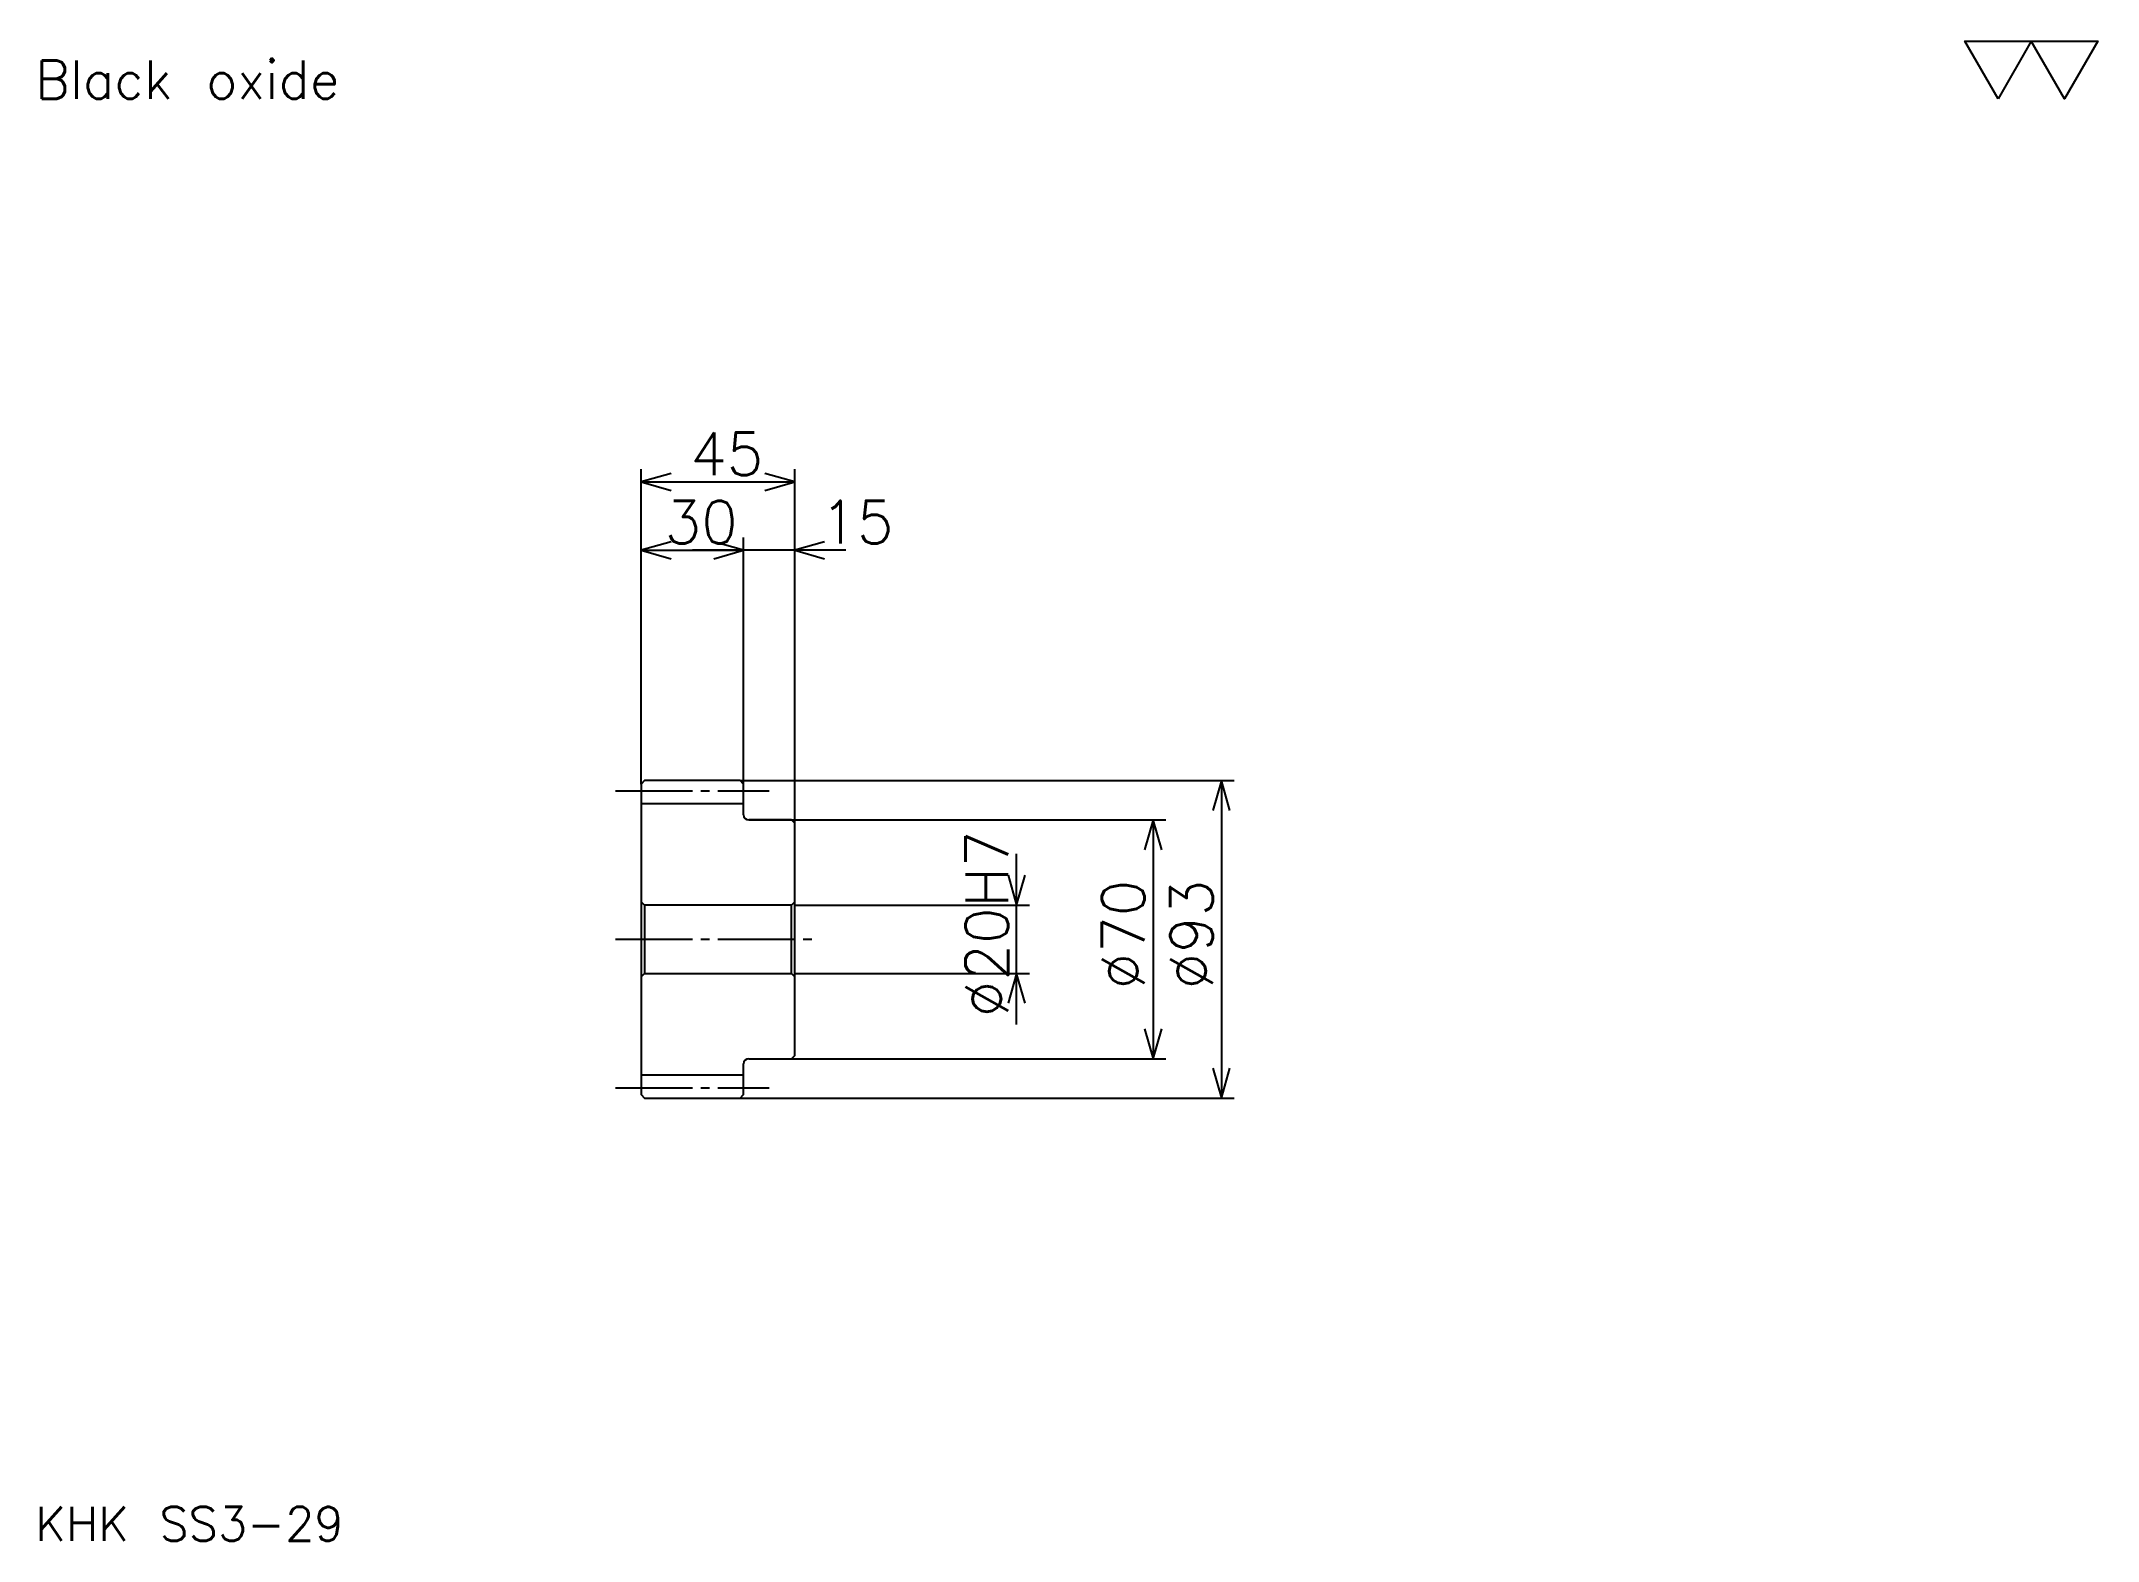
# Model space of a CAD drawing. Extents: x 27 to 629, y 28 to 467.
import ezdxf

# ---------------------------------------------------------------- set-up
doc = ezdxf.new("R2010")
doc.units = 0
doc.linetypes.add('DASHDOT', pattern=[30, 22.5, -2.5, 2.5, -2.5])
doc.layers.get('0').update_dxf_attribs({"linetype": 'CONTINUOUS'})
doc.layers.add('DASHDOT', color=6, linetype='DASHDOT')
doc.styles.add('KANJI', font='TXT', dxfattribs={"bigfont": 'BIGFONT'})

msp = doc.modelspace()

# ---------------------------------------------------------------- linework, layer by layer
at = {"color": 5}
for p, q in [((202.5, 250.25), (202.5, 341.5)), ((202.5, 337.75), (247.5, 337.75)), ((247.5, 250.25), (247.5, 341.5)), ((232.5, 250.25), (232.5, 321.5)), ((202.5, 317.75), (232.5, 317.75)), ((262.5, 317.75), (217.5, 317.75)), ((202.5, 249.25), (202.5, 250.25)), ((231.5, 250.25), (247.5, 250.25)), ((232.5, 249.25), (232.5, 250.25)), ((247.5, 250.25), (376.25, 250.25)), ((247.5, 237.75), (247.5, 250.25)), ((372.5, 250.25), (372.5, 157.25)), ((234, 238.75), (247.5, 238.75)), ((247.5, 238.75), (356.25, 238.75)), ((352.5, 238.75), (352.5, 168.75)), ((312.5, 178.75), (312.5, 228.75)), ((247.5, 213.75), (316.25, 213.75)), ((247.5, 193.75), (316.25, 193.75)), ((234, 168.75), (247.5, 168.75)), ((247.5, 168.75), (356.25, 168.75)), ((231.5, 157.25), (247.5, 157.25)), ((247.5, 157.25), (376.25, 157.25))]:
    msp.add_line(p, q, dxfattribs=at)
at = {"color": 4}
for p, q in [((202.5, 243.5), (232.5, 243.5)), ((203.5, 213.75), (203.5, 193.75)), ((246.5, 213.75), (247.5, 214.75)), ((246.5, 193.75), (247.5, 192.75)), ((202.5, 164), (232.5, 164))]:
    msp.add_line(p, q, dxfattribs=at)
at = {"color": 7}
msp.add_lwpolyline([(600, 450), (590.25, 466.9), (629.25, 466.9), (619.5, 450), (609.75, 466.9), (600, 450)], dxfattribs=at)
at = {"color": 5}
for points in [[(211.25, 340.25), (202.5, 337.75), (211.25, 335.25)], [(238.75, 335.25), (247.5, 337.75), (238.75, 340.25)], [(211.25, 320.25), (202.5, 317.75), (211.25, 315.25)], [(223.75, 315.25), (232.5, 317.75), (223.75, 320.25)], [(223.75, 315.25), (232.5, 317.75), (223.75, 320.25)], [(256.25, 320.25), (247.5, 317.75), (256.25, 315.25)], [(375, 241.5), (372.5, 250.25), (370, 241.5)], [(355, 230), (352.5, 238.75), (350, 230)], [(310, 222.5), (312.5, 213.75), (315, 222.5)], [(315, 185), (312.5, 193.75), (310, 185)], [(350, 177.5), (352.5, 168.75), (355, 177.5)], [(370, 166), (372.5, 157.25), (375, 166)]]:
    msp.add_lwpolyline(points, dxfattribs=at)
at = {"color": 4}
for points in [[(232.5, 240.25), (232.5, 249.25), (231.5, 250.25), (203.5, 250.25), (202.5, 249.25), (202.5, 192.75)], [(234, 168.75), (246.5, 168.75), (247.5, 169.75), (247.5, 237.75), (246.5, 238.75), (234, 238.75)], [(202.5, 192.75), (203.5, 193.75), (246.5, 193.75), (246.5, 213.75), (203.5, 213.75), (202.5, 214.75)], [(202.5, 192.75), (202.5, 158.25), (203.5, 157.25), (231.5, 157.25), (232.5, 158.25), (232.5, 167.25)]]:
    msp.add_lwpolyline(points, dxfattribs=at)
for centre, start, end in [((234, 240.25), 180, 270), ((234, 167.25), 90, 180)]:
    msp.add_arc(centre, 1.5, start, end, dxfattribs=at)
at = {"layer": 'DASHDOT', "color": 7}
for p, q in [((195, 247.25), (240, 247.25)), ((195, 203.75), (255, 203.75)), ((195, 160.25), (240, 160.25))]:
    msp.add_line(p, q, dxfattribs=at)

# ---------------------------------------------------------------- texts
at = {"color": 7, "style": 'KANJI'}
for s, height, p in [('Black oxide', 11.25, (25, 450)), ('45', 12.5, (216.875, 339.75)), ('30', 12.5, (209.375, 319.75)), ('15', 12.5, (255, 319.75)), ('KHK SS3-29', 10, (25, 27.5))]:
    msp.add_text(s, height=height, dxfattribs=at).set_placement(p)
for s, p in [('%%c20H7', (310, 180.9375)), ('%%c70', (350, 189.0625)), ('%%c93', (370, 189.0625))]:
    msp.add_text(s, height=12.5, rotation=90, dxfattribs=at).set_placement(p)

doc.saveas('drawing.dxf')
